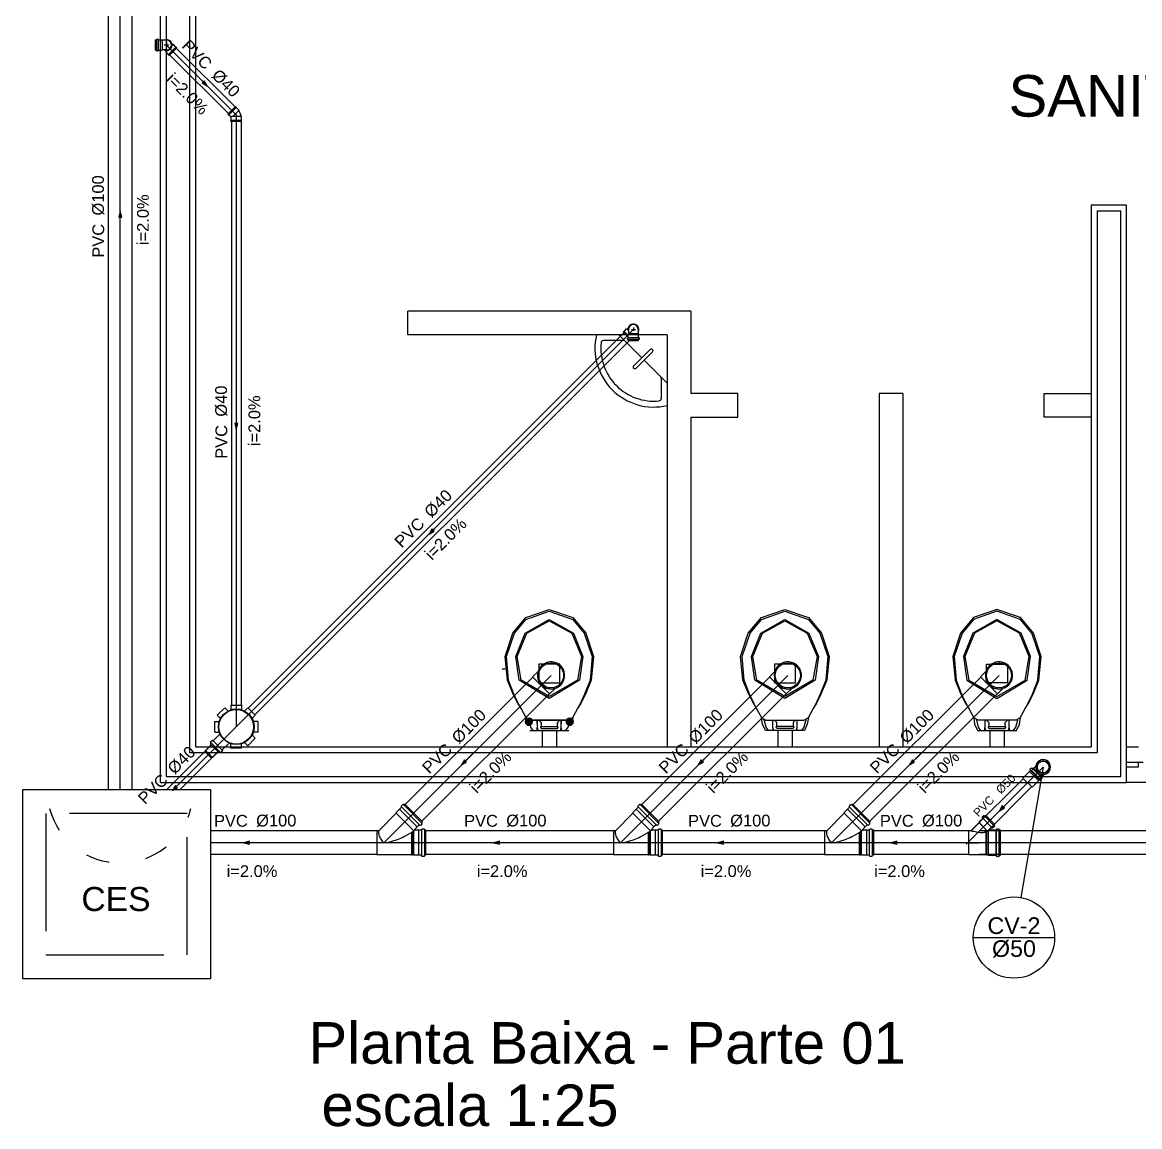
# Model space of a CAD drawing. Header units: inches. Extents: x 18.3 to 46.4, y -9.4 to 7.
# Drawn here: x 18.514 to 23.255, y -7.611 to -2.924 of the extents above; entities that cross this region are included whole.
import ezdxf

# ---------------------------------------------------------------- set-up
doc = ezdxf.new("R2010")
doc.units = ezdxf.units.IN
doc.header["$MEASUREMENT"] = 0
doc.linetypes.add('Dashed', pattern=[0.75, 0.5, -0.25])
doc.linetypes.add('DOT2', pattern=[3.175, 0, -3.175])
for name, color, linetype in [('Arquitetura', 252, 'Continuous'), ('CV-Colunas', 1, 'Continuous'), ('CV-Conexões_detalhe', 9, 'Continuous'), ('CV-Indicação_coluna', 4, 'Continuous'), ('CV-Sentido_tubo', 9, 'Continuous'), ('CV-Textos_coluna', 1, 'Continuous'), ('CV-Textos_tubo', 1, 'Continuous'), ('CV-Tubos_detalhe', 1, 'Continuous'), ('DI-Títulos', 3, 'Continuous'), ('Simbolos', 3, 'Continuous'), ('Simbolos_int', 9, 'Continuous'), ('TQ-Sentido_tubo', 9, 'Continuous'), ('TQ-Seção_tubo', 3, 'Continuous'), ('TQ-Textos_tubo', 1, 'Continuous'), ('TQ-Tubos_detalhe', 9, 'Continuous')]:
    doc.layers.add(name, color=color, linetype=linetype)
doc.styles.add('Arial', font='arial.ttf')

msp = doc.modelspace()

# ---------------------------------------------------------------- hatches: boundary and pattern name
at = {"layer": 'Arquitetura', "linetype": 'Continuous'}
for points in [[(20.679, -5.8925), (20.679, -5.8911), (20.6788, -5.8898), (20.6785, -5.8885), (20.6781, -5.8872), (20.6776, -5.8859), (20.677, -5.8847), (20.6762, -5.8836), (20.6754, -5.8825), (20.6745, -5.8815), (20.6735, -5.8806), (20.6724, -5.8798), (20.6713, -5.879), (20.6701, -5.8784), (20.6688, -5.8779), (20.6675, -5.8775), (20.6662, -5.8772), (20.6649, -5.877), (20.6635, -5.877), (20.6621, -5.877), (20.6608, -5.8772), (20.6595, -5.8775), (20.6582, -5.8779), (20.6569, -5.8784), (20.6557, -5.879), (20.6546, -5.8798), (20.6535, -5.8806), (20.6525, -5.8815), (20.6516, -5.8825), (20.6508, -5.8836), (20.65, -5.8847), (20.6494, -5.8859), (20.6489, -5.8872), (20.6485, -5.8885), (20.6482, -5.8898), (20.648, -5.8911), (20.648, -5.8925), (20.6635, -5.8925)], [(20.852, -5.8925), (20.852, -5.8911), (20.8518, -5.8898), (20.8515, -5.8885), (20.8511, -5.8872), (20.8506, -5.8859), (20.85, -5.8847), (20.8492, -5.8836), (20.8484, -5.8825), (20.8475, -5.8815), (20.8465, -5.8806), (20.8454, -5.8798), (20.8443, -5.879), (20.8431, -5.8784), (20.8418, -5.8779), (20.8405, -5.8775), (20.8392, -5.8772), (20.8379, -5.877), (20.8365, -5.877), (20.8351, -5.877), (20.8338, -5.8772), (20.8325, -5.8775), (20.8312, -5.8779), (20.8299, -5.8784), (20.8287, -5.879), (20.8276, -5.8798), (20.8265, -5.8806), (20.8255, -5.8815), (20.8246, -5.8825), (20.8238, -5.8836), (20.823, -5.8847), (20.8224, -5.8859), (20.8219, -5.8872), (20.8215, -5.8885), (20.8212, -5.8898), (20.821, -5.8911), (20.821, -5.8925), (20.8365, -5.8925)], [(20.648, -5.8925), (20.648, -5.8939), (20.6482, -5.8952), (20.6485, -5.8965), (20.6489, -5.8978), (20.6494, -5.8991), (20.65, -5.9003), (20.6508, -5.9014), (20.6516, -5.9025), (20.6525, -5.9035), (20.6535, -5.9044), (20.6546, -5.9052), (20.6557, -5.906), (20.6569, -5.9066), (20.6582, -5.9071), (20.6595, -5.9075), (20.6608, -5.9078), (20.6621, -5.908), (20.6635, -5.908), (20.6649, -5.908), (20.6662, -5.9078), (20.6675, -5.9075), (20.6688, -5.9071), (20.6701, -5.9066), (20.6713, -5.906), (20.6724, -5.9052), (20.6735, -5.9044), (20.6745, -5.9035), (20.6754, -5.9025), (20.6762, -5.9014), (20.677, -5.9003), (20.6776, -5.8991), (20.6781, -5.8978), (20.6785, -5.8965), (20.6788, -5.8952), (20.679, -5.8939), (20.679, -5.8925), (20.6635, -5.8925)], [(20.821, -5.8925), (20.821, -5.8939), (20.8212, -5.8952), (20.8215, -5.8965), (20.8219, -5.8978), (20.8224, -5.8991), (20.823, -5.9003), (20.8238, -5.9014), (20.8246, -5.9025), (20.8255, -5.9035), (20.8265, -5.9044), (20.8276, -5.9052), (20.8287, -5.906), (20.8299, -5.9066), (20.8312, -5.9071), (20.8325, -5.9075), (20.8338, -5.9078), (20.8351, -5.908), (20.8365, -5.908), (20.8379, -5.908), (20.8392, -5.9078), (20.8405, -5.9075), (20.8418, -5.9071), (20.8431, -5.9066), (20.8443, -5.906), (20.8454, -5.9052), (20.8465, -5.9044), (20.8475, -5.9035), (20.8484, -5.9025), (20.8492, -5.9014), (20.85, -5.9003), (20.8506, -5.8991), (20.8511, -5.8978), (20.8515, -5.8965), (20.8518, -5.8952), (20.852, -5.8939), (20.852, -5.8925), (20.8365, -5.8925)]]:
    msp.add_hatch(color=256, dxfattribs=at).paths.add_polyline_path(points)

# ---------------------------------------------------------------- linework, layer by layer
at = {"layer": 'Arquitetura'}
for p, q in [((19.1, -6.15), (19.1, -2.7)), ((19.125, -6.125), (19.125, -2.7)), ((19.225, -6.025), (19.225, -2.7)), ((19.25, -6), (19.25, -2.7)), ((23.2, -3.7), (23.05, -3.7)), ((23.05, -3.7), (23.05, -6)), ((23.175, -3.725), (23.075, -3.725)), ((23.075, -3.725), (23.075, -6.025)), ((23.175, -6.125), (23.175, -3.725)), ((23.2, -6.15), (23.2, -3.7)), ((20.15, -4.25), (20.15, -4.15)), ((21.35, -4.15), (20.15, -4.15)), ((21.35, -4.15), (21.35, -4.5)), ((21.25, -4.25), (20.15, -4.25)), ((21.1425, -4.3475), (21.045, -4.25)), ((21.25, -4.25), (21.25, -6)), ((21.066, -4.275), (20.9795, -4.275)), ((21.1775, -4.312), (21.108, -4.382)), ((21.188, -4.3225), (21.1185, -4.392)), ((21.25, -4.4555), (21.1525, -4.358)), ((21.225, -4.4345), (21.225, -4.5205)), ((22.25, -4.5), (22.15, -4.5)), ((22.15, -4.5), (22.15, -6)), ((22.25, -4.5), (22.25, -6)), ((21.35, -4.6), (21.35, -6)), ((20.6635, -5.8925), (20.648, -5.8925)), ((20.6635, -5.8925), (20.648, -5.8925)), ((20.6635, -5.8925), (20.679, -5.8925)), ((20.6635, -5.8925), (20.679, -5.8925)), ((20.714, -5.9125), (20.786, -5.9125)), ((20.8365, -5.8925), (20.821, -5.8925)), ((20.8365, -5.8925), (20.821, -5.8925)), ((20.8365, -5.8925), (20.852, -5.8925)), ((20.8365, -5.8925), (20.852, -5.8925)), ((21.786, -5.9125), (21.714, -5.9125)), ((22.614, -5.9125), (22.686, -5.9125)), ((20.6675, -5.93), (20.8325, -5.93)), ((20.72, -5.933), (20.72, -6)), ((20.78, -5.933), (20.78, -6)), ((21.8325, -5.93), (21.6675, -5.93)), ((21.72, -5.93), (21.72, -6)), ((21.78, -5.93), (21.78, -6)), ((22.5675, -5.93), (22.7325, -5.93)), ((22.62, -5.93), (22.62, -6)), ((22.68, -5.93), (22.68, -6)), ((23.05, -6), (19.25, -6)), ((23.25, -6), (23.2, -6)), ((23.075, -6.025), (19.225, -6.025)), ((23.2, -6.0645), (23.27, -6.0645)), ((23.25, -6.0845), (23.25, -6.0645)), ((23.2, -6.0845), (23.25, -6.0845)), ((19.1, -6.15), (23.2, -6.15)), ((19.125, -6.125), (23.175, -6.125)), ((24.2, -6.15), (23.2, -6.15))]:
    msp.add_line(p, q, dxfattribs=at)
at = {"layer": 'Arquitetura', "color": 8}
for p, q in [((20.563, -5.67), (20.55, -5.67)), ((20.65, -5.9), (20.65, -5.8725))]:
    msp.add_line(p, q, dxfattribs=at)
at = {"layer": 'Arquitetura'}
for points in [[(21.35, -4.6), (21.55, -4.6), (21.55, -4.5), (21.35, -4.5)], [(22.85, -4.5), (23.05, -4.5), (23.05, -4.6), (22.85, -4.6), (22.85, -4.5)], [(20.6545, -5.9), (20.6505, -5.874), (20.6505, -5.8735), (20.6505, -5.873), (20.63, -5.836), (20.618, -5.816), (20.597, -5.776), (20.572, -5.716), (20.562, -5.616), (20.5945, -5.516), (20.65, -5.4505), (20.75, -5.416), (20.85, -5.4505), (20.9055, -5.516), (20.938, -5.616), (20.928, -5.716), (20.903, -5.776), (20.882, -5.816), (20.87, -5.836), (20.8495, -5.873), (20.8495, -5.8735), (20.8495, -5.874), (20.8455, -5.9)], [(20.63, -5.836), (20.619, -5.816), (20.6, -5.776), (20.5765, -5.716), (20.5685, -5.616), (20.6025, -5.516), (20.65, -5.459), (20.75, -5.423), (20.85, -5.459), (20.8975, -5.516), (20.9315, -5.616), (20.9235, -5.716), (20.9, -5.776), (20.881, -5.816), (20.87, -5.836)], [(21.6675, -5.93), (21.655, -5.903), (21.6505, -5.874), (21.6505, -5.8735), (21.6505, -5.873), (21.63, -5.836), (21.618, -5.816), (21.597, -5.776), (21.572, -5.716), (21.562, -5.616), (21.5945, -5.516), (21.65, -5.4505), (21.75, -5.416), (21.85, -5.4505), (21.9055, -5.516), (21.938, -5.616), (21.928, -5.716), (21.903, -5.776), (21.882, -5.816), (21.87, -5.836), (21.8495, -5.873), (21.8495, -5.8735), (21.8495, -5.874), (21.845, -5.903), (21.8325, -5.93)], [(21.63, -5.836), (21.619, -5.816), (21.6, -5.776), (21.5765, -5.716), (21.5685, -5.616), (21.6025, -5.516), (21.65, -5.459), (21.75, -5.423), (21.85, -5.459), (21.8975, -5.516), (21.9315, -5.616), (21.9235, -5.716), (21.9, -5.776), (21.881, -5.816), (21.87, -5.836)], [(22.7325, -5.93), (22.745, -5.903), (22.7495, -5.874), (22.7495, -5.8735), (22.7495, -5.873), (22.77, -5.836), (22.782, -5.816), (22.803, -5.776), (22.828, -5.716), (22.838, -5.616), (22.8055, -5.516), (22.75, -5.4505), (22.65, -5.416), (22.55, -5.4505), (22.4945, -5.516), (22.462, -5.616), (22.472, -5.716), (22.497, -5.776), (22.518, -5.816), (22.53, -5.836), (22.5505, -5.873), (22.5505, -5.8735), (22.551, -5.874), (22.555, -5.903), (22.5675, -5.93)], [(22.77, -5.836), (22.781, -5.816), (22.8, -5.776), (22.8235, -5.716), (22.8315, -5.616), (22.7975, -5.516), (22.75, -5.459), (22.65, -5.423), (22.55, -5.459), (22.5025, -5.516), (22.4685, -5.616), (22.4765, -5.716), (22.5, -5.776), (22.519, -5.816), (22.53, -5.836)], [(20.75, -5.459), (20.852, -5.516), (20.8925, -5.616), (20.878, -5.716), (20.75, -5.7945), (20.622, -5.716), (20.6075, -5.616), (20.648, -5.516), (20.75, -5.459)], [(20.631, -5.716), (20.6135, -5.616), (20.655, -5.516), (20.75, -5.464), (20.845, -5.516), (20.8865, -5.616), (20.869, -5.716), (20.75, -5.786), (20.631, -5.716)], [(21.75, -5.459), (21.852, -5.516), (21.8925, -5.616), (21.878, -5.716), (21.75, -5.7945), (21.622, -5.716), (21.6075, -5.616), (21.648, -5.516), (21.75, -5.459)], [(21.631, -5.716), (21.6135, -5.616), (21.655, -5.516), (21.75, -5.464), (21.845, -5.516), (21.8865, -5.616), (21.869, -5.716), (21.75, -5.786), (21.631, -5.716)], [(22.65, -5.459), (22.548, -5.516), (22.5075, -5.616), (22.522, -5.716), (22.65, -5.7945), (22.778, -5.716), (22.7925, -5.616), (22.752, -5.516), (22.65, -5.459)], [(22.769, -5.716), (22.7865, -5.616), (22.745, -5.516), (22.65, -5.464), (22.555, -5.516), (22.5135, -5.616), (22.531, -5.716), (22.65, -5.786), (22.769, -5.716)], [(20.705, -5.648), (20.705, -5.728), (20.795, -5.728), (20.795, -5.648), (20.705, -5.648)], [(21.705, -5.648), (21.705, -5.728), (21.795, -5.728), (21.795, -5.648), (21.705, -5.648)], [(22.695, -5.648), (22.695, -5.728), (22.605, -5.728), (22.605, -5.648), (22.695, -5.648)], [(20.6505, -5.8735), (20.652, -5.876), (20.6695, -5.886), (20.8305, -5.886), (20.848, -5.876), (20.8495, -5.8735)], [(20.8495, -5.8735), (20.848, -5.876), (20.8305, -5.886), (20.6695, -5.886), (20.652, -5.876), (20.6505, -5.8735)], [(21.6505, -5.8735), (21.652, -5.876), (21.6695, -5.886), (21.8305, -5.886), (21.848, -5.876), (21.8495, -5.8735)], [(22.7495, -5.8735), (22.748, -5.876), (22.7305, -5.886), (22.5695, -5.886), (22.552, -5.876), (22.5505, -5.8735)], [(20.6625, -5.885), (20.67, -5.916), (20.68, -5.93)], [(20.699, -5.9), (20.699, -5.886)], [(20.699, -5.886), (20.699, -5.9185), (20.7025, -5.93)], [(20.699, -5.93), (20.699, -5.9185)], [(20.715, -5.9), (20.715, -5.896), (20.705, -5.886)], [(20.705, -5.886), (20.715, -5.896), (20.715, -5.909), (20.7125, -5.9145), (20.715, -5.921), (20.785, -5.921), (20.7875, -5.9145), (20.785, -5.909), (20.785, -5.896), (20.795, -5.886)], [(20.795, -5.886), (20.785, -5.896), (20.785, -5.9)], [(20.7975, -5.93), (20.801, -5.9185), (20.801, -5.886)], [(20.801, -5.886), (20.801, -5.9)], [(20.801, -5.9185), (20.801, -5.93)], [(20.82, -5.93), (20.83, -5.916), (20.838, -5.885)], [(21.68, -5.93), (21.67, -5.916), (21.6625, -5.885)], [(21.7025, -5.93), (21.699, -5.9185), (21.699, -5.886)], [(21.699, -5.9185), (21.699, -5.93)], [(21.795, -5.886), (21.785, -5.896), (21.785, -5.909), (21.7875, -5.9145), (21.785, -5.921), (21.715, -5.921), (21.7125, -5.9145), (21.715, -5.909), (21.715, -5.896), (21.705, -5.886)], [(21.801, -5.886), (21.801, -5.9185), (21.7975, -5.93)], [(21.801, -5.93), (21.801, -5.9185)], [(21.838, -5.885), (21.83, -5.916), (21.82, -5.93)], [(22.5625, -5.885), (22.57, -5.916), (22.58, -5.93)], [(22.599, -5.886), (22.599, -5.9185), (22.6025, -5.93)], [(22.599, -5.93), (22.599, -5.9185)], [(22.605, -5.886), (22.615, -5.896), (22.615, -5.909), (22.6125, -5.9145), (22.615, -5.921), (22.685, -5.921), (22.6875, -5.9145), (22.685, -5.909), (22.685, -5.896), (22.695, -5.886)], [(22.6975, -5.93), (22.701, -5.9185), (22.701, -5.886)], [(22.701, -5.9185), (22.701, -5.93)], [(22.72, -5.93), (22.73, -5.916), (22.738, -5.885)]]:
    msp.add_lwpolyline(points, dxfattribs=at)
for centre, radius, start, end in [((21.1935, -4.307), 0.2498, 166.8838, 283.1161), ((21.1935, -4.307), 0.2248, 174.2047, 275.7953), ((20.9795, -4.285), 0.01, 90, 174.2047), ((21.066, -4.285), 0.01, 45, 90), ((21.0829, -4.269), 0.001, 180, 255), ((21.183, -4.3175), 0.00737, 315, 135), ((21.113, -4.387), 0.00737, 135, 315), ((21.215, -4.4345), 0.01, 0, 45), ((21.215, -4.5205), 0.01, 275.7953, 0), ((20.6635, -5.8925), 0.0155, 0, 180), ((20.8365, -5.8925), 0.0155, 0, 180), ((20.6635, -5.8925), 0.0155, 180, 0), ((20.8365, -5.8925), 0.0155, 180, 0)]:
    msp.add_arc(centre, radius, start, end, dxfattribs=at)
at = {"layer": 'CV-Colunas', "linetype": 'Continuous'}
msp.add_circle((22.8458, -6.0848), 0.025, dxfattribs=at)
at = {"layer": 'CV-Conexões_detalhe', "linetype": 'Continuous'}
for q in [(22.5595, -6.371), (22.4742, -6.4064), (22.5742, -6.4064)]:
    msp.add_line((22.5242, -6.4064), q, dxfattribs=at)
at = {"layer": 'CV-Indicação_coluna'}
for p, q in [((22.8458, -6.0848), (22.751, -6.6386)), ((22.5494, -6.8087), (22.8944, -6.8087))]:
    msp.add_line(p, q, dxfattribs=at)
msp.add_circle((22.7219, -6.8087), 0.1725, dxfattribs=at)
at = {"layer": 'CV-Sentido_tubo'}
msp.add_lwpolyline([(22.7099, -6.2206), (22.66, -6.2705)], dxfattribs=at)
msp.add_lwpolyline([(22.66, -6.2705), (22.6817, -6.258), (22.6725, -6.2489)], close=True, dxfattribs=at)
at = {"layer": 'CV-Tubos_detalhe'}
msp.add_line((22.8458, -6.0848), (22.5242, -6.4064), dxfattribs=at)
at = {"layer": 'Simbolos'}
for p, q in [((19.0787, -3.0425), (19.0787, -2.9985)), ((19.0787, -2.9985), (19.0817, -2.9985)), ((19.0832, -2.9962), (19.0828, -2.9977)), ((19.0843, -2.9955), (19.089, -2.9955)), ((19.09, -2.9965), (19.09, -2.9975)), ((19.091, -2.9985), (19.1053, -2.9985)), ((19.1053, -2.9985), (19.1068, -3)), ((19.116, -3), (19.1068, -3)), ((19.1258, -3), (19.116, -3)), ((19.1695, -3.032), (19.1372, -3.0642)), ((19.1472, -3.013), (19.153, -3.0185)), ((19.1545, -3.0185), (19.153, -3.0185)), ((19.1653, -3.0292), (19.1545, -3.0185)), ((19.1668, -3.0292), (19.1653, -3.0292)), ((19.1695, -3.032), (19.1668, -3.0292)), ((19.0787, -3.0425), (19.0817, -3.0425)), ((19.0832, -3.045), (19.0828, -3.0432)), ((19.0843, -3.0455), (19.089, -3.0455)), ((19.09, -3.0447), (19.09, -3.0435)), ((19.091, -3.0425), (19.1053, -3.0425)), ((19.1053, -3.0425), (19.1068, -3.0412)), ((19.116, -3.0412), (19.1068, -3.0412)), ((19.1258, -3.0412), (19.116, -3.0412)), ((19.118, -3.042), (19.1238, -3.0477)), ((19.1238, -3.0495), (19.1238, -3.0477)), ((19.1345, -3.06), (19.1238, -3.0495)), ((19.1345, -3.0615), (19.1345, -3.06)), ((19.1372, -3.0642), (19.1345, -3.0615)), ((19.3859, -3.3133), (19.4181, -3.2812)), ((19.3859, -3.3133), (19.3888, -3.3162)), ((19.3888, -3.3162), (19.3902, -3.3162)), ((19.3902, -3.3162), (19.3997, -3.3257)), ((19.4181, -3.2812), (19.4209, -3.284)), ((19.4209, -3.284), (19.4209, -3.2854)), ((19.4209, -3.2854), (19.4316, -3.296)), ((19.4316, -3.296), (19.4316, -3.2978)), ((19.3987, -3.3402), (19.3997, -3.3392)), ((19.3987, -3.3441), (19.3987, -3.3402)), ((19.3987, -3.3441), (19.4443, -3.3441)), ((19.3997, -3.3392), (19.3997, -3.3257)), ((19.4432, -3.3243), (19.442, -3.3231)), ((19.4432, -3.3392), (19.4432, -3.3243)), ((19.4443, -3.3402), (19.4432, -3.3392)), ((19.4443, -3.3441), (19.4443, -3.3402)), ((21.0856, -4.2198), (21.0799, -4.2255)), ((21.0634, -4.239), (21.0661, -4.236)), ((21.0634, -4.239), (21.0849, -4.2605)), ((21.0661, -4.236), (21.0676, -4.236)), ((21.0676, -4.236), (21.0781, -4.2255)), ((21.0781, -4.2255), (21.0799, -4.2255)), ((21.0819, -4.269), (21.0819, -4.2643)), ((21.0829, -4.2633), (21.0841, -4.2633)), ((21.0849, -4.248), (21.0864, -4.2465)), ((21.0849, -4.2623), (21.0849, -4.248)), ((21.0864, -4.2275), (21.0864, -4.2373)), ((21.0864, -4.2373), (21.0864, -4.2465)), ((21.1276, -4.2275), (21.1276, -4.2373)), ((21.1276, -4.2373), (21.1276, -4.2465)), ((21.1291, -4.248), (21.1276, -4.2465)), ((21.1291, -4.2623), (21.1291, -4.248)), ((21.1311, -4.2633), (21.1299, -4.2633)), ((21.1321, -4.269), (21.1321, -4.2643)), ((21.0826, -4.27), (21.0841, -4.2705)), ((21.0849, -4.2745), (21.0849, -4.2715)), ((21.0849, -4.2745), (21.1291, -4.2745)), ((21.1291, -4.2745), (21.1291, -4.2715)), ((21.1314, -4.27), (21.1299, -4.2705)), ((20.7025, -5.6795), (20.6793, -5.7026)), ((21.7071, -5.6795), (21.684, -5.7026)), ((22.6033, -5.6795), (22.5802, -5.7026)), ((20.7742, -5.7512), (20.7511, -5.7744)), ((21.7789, -5.7512), (21.7557, -5.7744)), ((22.6751, -5.7512), (22.652, -5.7744)), ((19.399, -5.8225), (19.399, -5.842)), ((19.399, -5.8225), (19.4439, -5.8225)), ((19.4439, -5.8225), (19.4439, -5.842)), ((19.3409, -5.8651), (19.3727, -5.8333)), ((19.3409, -5.8651), (19.3547, -5.8789)), ((19.3727, -5.8333), (19.3865, -5.8471)), ((19.4703, -5.8333), (19.4565, -5.8471)), ((19.4703, -5.8333), (19.5021, -5.8651)), ((19.5021, -5.8651), (19.4883, -5.8789)), ((19.3301, -5.8915), (19.3495, -5.8915)), ((19.3301, -5.9364), (19.3301, -5.8915)), ((19.5129, -5.8915), (19.4934, -5.8915)), ((19.5129, -5.8915), (19.5129, -5.9364)), ((19.3124, -5.9781), (19.3186, -5.9719)), ((19.3198, -5.9717), (19.322, -5.9735)), ((19.3234, -5.9735), (19.3525, -5.9443)), ((19.3301, -5.9364), (19.3495, -5.9364)), ((19.5021, -5.9627), (19.4703, -5.9945)), ((19.5021, -5.9627), (19.4883, -5.9489)), ((19.5129, -5.9364), (19.4934, -5.9364)), ((19.2908, -6.0145), (19.2885, -6.0186)), ((19.3149, -5.9905), (19.2908, -6.0145)), ((19.3106, -5.9862), (19.3136, -5.9832)), ((19.3492, -6.0248), (19.3106, -5.9862)), ((19.3122, -5.9793), (19.3138, -5.982)), ((19.3149, -5.9905), (19.3449, -6.0205)), ((19.3449, -6.0205), (19.3209, -6.0446)), ((19.3492, -6.0248), (19.3522, -6.0217)), ((19.3561, -6.0232), (19.3534, -6.0216)), ((19.3573, -6.023), (19.3635, -6.0168)), ((19.3619, -6.012), (19.3911, -5.9829)), ((19.3637, -6.0156), (19.3619, -6.0134)), ((19.399, -6.0053), (19.399, -5.9859)), ((19.4439, -6.0053), (19.399, -6.0053)), ((19.4439, -6.0053), (19.4439, -5.9859)), ((19.4703, -5.9945), (19.4565, -5.9807)), ((19.3209, -6.0446), (19.3168, -6.0469)), ((22.7878, -6.1042), (22.7602, -6.1318)), ((22.7879, -6.1041), (22.7878, -6.1042)), ((22.7913, -6.1007), (22.7879, -6.1041)), ((22.7895, -6.0972), (22.7913, -6.0993)), ((22.7959, -6.0897), (22.7897, -6.0959)), ((22.7958, -6.0991), (22.8143, -6.0805)), ((22.7971, -6.0896), (22.7998, -6.0912)), ((22.804, -6.088), (22.801, -6.091)), ((22.804, -6.088), (22.8426, -6.1265)), ((22.8315, -6.1348), (22.85, -6.1162)), ((22.8263, -6.1428), (22.7987, -6.1704)), ((22.8265, -6.1426), (22.8263, -6.1428)), ((22.8298, -6.1392), (22.8265, -6.1426)), ((22.8334, -6.141), (22.8313, -6.1392)), ((22.8408, -6.1346), (22.8346, -6.1408)), ((22.841, -6.1334), (22.8394, -6.1308)), ((22.8426, -6.1265), (22.8396, -6.1295)), ((20.1228, -6.2554), (20.1143, -6.2641)), ((20.1281, -6.2441), (20.1213, -6.2509)), ((20.1213, -6.2521), (20.1231, -6.2541)), ((20.1293, -6.2439), (20.1318, -6.2454)), ((20.1363, -6.2421), (20.1331, -6.2454)), ((20.2116, -6.3174), (20.1363, -6.2421)), ((21.1275, -6.2554), (21.119, -6.2641)), ((21.1327, -6.2441), (21.126, -6.2509)), ((21.126, -6.2521), (21.1277, -6.2541)), ((21.134, -6.2439), (21.1365, -6.2454)), ((21.141, -6.2421), (21.1377, -6.2454)), ((21.2162, -6.3174), (21.141, -6.2421)), ((22.0237, -6.2554), (22.0152, -6.2641)), ((22.0289, -6.2441), (22.0222, -6.2509)), ((22.0222, -6.2521), (22.0239, -6.2541)), ((22.0302, -6.2439), (22.0327, -6.2454)), ((22.0372, -6.2421), (22.0339, -6.2454)), ((22.1124, -6.3174), (22.0372, -6.2421)), ((20.1003, -6.2814), (20.0268, -6.3551)), ((20.1143, -6.2644), (20.1003, -6.2784)), ((20.1003, -6.2784), (20.1003, -6.2814)), ((20.1143, -6.2641), (20.1143, -6.2644)), ((21.105, -6.2814), (21.0315, -6.3551)), ((21.119, -6.2644), (21.105, -6.2784)), ((21.105, -6.2784), (21.105, -6.2814)), ((21.119, -6.2641), (21.119, -6.2644)), ((22.0012, -6.2814), (21.9277, -6.3551)), ((22.0152, -6.2644), (22.0012, -6.2784)), ((22.0012, -6.2784), (22.0012, -6.2814)), ((22.0152, -6.2641), (22.0152, -6.2644)), ((22.5892, -6.3029), (22.5739, -6.3181)), ((22.5894, -6.3031), (22.5742, -6.3184)), ((22.5874, -6.2996), (22.5892, -6.3016)), ((22.5939, -6.2921), (22.5877, -6.2981)), ((22.5877, -6.2999), (22.5894, -6.3019)), ((22.5942, -6.2924), (22.5879, -6.2984)), ((22.5949, -6.2919), (22.5977, -6.2934)), ((22.5952, -6.2921), (22.5979, -6.2936)), ((22.6019, -6.2901), (22.5989, -6.2931)), ((22.6022, -6.2904), (22.5992, -6.2934)), ((22.6407, -6.3289), (22.6019, -6.2901)), ((22.6409, -6.3291), (22.6022, -6.2904)), ((20.1893, -6.3394), (20.1778, -6.3509)), ((20.1951, -6.3534), (20.1788, -6.3534)), ((20.1896, -6.3394), (20.1893, -6.3394)), ((20.1983, -6.3309), (20.1896, -6.3394)), ((20.1953, -6.3531), (20.1951, -6.3534)), ((20.2076, -6.3531), (20.1953, -6.3531)), ((20.2016, -6.3324), (20.1996, -6.3306)), ((20.2096, -6.3256), (20.2028, -6.3324)), ((20.2116, -6.3174), (20.2083, -6.3206)), ((20.2098, -6.3244), (20.2083, -6.3219)), ((20.2088, -6.3496), (20.2086, -6.3521)), ((20.2191, -6.3486), (20.2098, -6.3486)), ((20.2201, -6.3494), (20.2208, -6.3524)), ((20.2263, -6.3531), (20.2218, -6.3531)), ((20.2263, -6.4596), (20.2263, -6.3531)), ((21.194, -6.3394), (21.1825, -6.3509)), ((21.1997, -6.3534), (21.1835, -6.3534)), ((21.1942, -6.3394), (21.194, -6.3394)), ((21.203, -6.3309), (21.1942, -6.3394)), ((21.2, -6.3531), (21.1997, -6.3534)), ((21.2122, -6.3531), (21.2, -6.3531)), ((21.2062, -6.3324), (21.2042, -6.3306)), ((21.2142, -6.3256), (21.2075, -6.3324)), ((21.2162, -6.3174), (21.213, -6.3206)), ((21.2145, -6.3244), (21.213, -6.3219)), ((21.2135, -6.3496), (21.2132, -6.3521)), ((21.2237, -6.3486), (21.2145, -6.3486)), ((21.2247, -6.3494), (21.2255, -6.3524)), ((21.231, -6.3531), (21.2265, -6.3531)), ((21.231, -6.4596), (21.231, -6.3531)), ((22.0902, -6.3394), (22.0787, -6.3509)), ((22.0959, -6.3534), (22.0797, -6.3534)), ((22.0904, -6.3394), (22.0902, -6.3394)), ((22.0992, -6.3309), (22.0904, -6.3394)), ((22.0962, -6.3531), (22.0959, -6.3534)), ((22.1084, -6.3531), (22.0962, -6.3531)), ((22.1024, -6.3324), (22.1004, -6.3306)), ((22.1104, -6.3256), (22.1037, -6.3324)), ((22.1124, -6.3174), (22.1092, -6.3206)), ((22.1107, -6.3244), (22.1092, -6.3219)), ((22.1097, -6.3496), (22.1094, -6.3521)), ((22.1199, -6.3486), (22.1107, -6.3486)), ((22.1209, -6.3494), (22.1217, -6.3524)), ((22.1272, -6.3531), (22.1227, -6.3531)), ((22.1272, -6.4596), (22.1272, -6.3531)), ((22.5739, -6.3209), (22.5394, -6.3556)), ((22.5742, -6.3211), (22.5397, -6.3559)), ((22.5739, -6.3181), (22.5739, -6.3209)), ((22.5742, -6.3184), (22.5742, -6.3211)), ((22.6279, -6.3416), (22.6182, -6.3514)), ((22.6282, -6.3419), (22.6184, -6.3516)), ((22.6462, -6.3531), (22.6187, -6.3531)), ((22.6464, -6.3534), (22.6189, -6.3534)), ((22.6312, -6.3431), (22.6292, -6.3416)), ((22.6314, -6.3434), (22.6294, -6.3419)), ((22.6387, -6.3369), (22.6327, -6.3431)), ((22.6389, -6.3371), (22.6329, -6.3434)), ((22.6389, -6.3359), (22.6374, -6.3331)), ((22.6407, -6.3289), (22.6377, -6.3319)), ((22.6392, -6.3361), (22.6377, -6.3334)), ((22.6409, -6.3291), (22.6379, -6.3321)), ((22.6474, -6.3496), (22.6472, -6.3521)), ((22.6477, -6.3499), (22.6474, -6.3524)), ((22.6577, -6.3486), (22.6484, -6.3486)), ((22.6579, -6.3489), (22.6487, -6.3489)), ((22.6587, -6.3494), (22.6594, -6.3524)), ((22.6589, -6.3496), (22.6597, -6.3526)), ((22.6649, -6.3531), (22.6604, -6.3531)), ((22.6652, -6.3534), (22.6607, -6.3534)), ((22.6649, -6.4596), (22.6649, -6.3531)), ((22.6652, -6.4599), (22.6652, -6.3534)), ((20.0256, -6.3556), (20.0173, -6.3556)), ((21.0302, -6.3556), (21.022, -6.3556)), ((21.9264, -6.3556), (21.9182, -6.3556)), ((22.5394, -6.3556), (22.5304, -6.3556)), ((22.5397, -6.3559), (22.5307, -6.3559)), ((20.1648, -6.4571), (20.0173, -6.4571)), ((20.1648, -6.4571), (20.1648, -6.4586)), ((20.1678, -6.4586), (20.1648, -6.4586)), ((20.1733, -6.4571), (20.1678, -6.4571)), ((20.1678, -6.4571), (20.1678, -6.4586)), ((20.1753, -6.4594), (20.1733, -6.4571)), ((20.1951, -6.4594), (20.1753, -6.4594)), ((20.1953, -6.4596), (20.1951, -6.4594)), ((20.2076, -6.4596), (20.1953, -6.4596)), ((20.2088, -6.4631), (20.2086, -6.4606)), ((20.2191, -6.4641), (20.2098, -6.4641)), ((20.2201, -6.4634), (20.2208, -6.4604)), ((20.2263, -6.4596), (20.2218, -6.4596)), ((21.1695, -6.4571), (21.022, -6.4571)), ((21.1695, -6.4571), (21.1695, -6.4586)), ((21.1725, -6.4586), (21.1695, -6.4586)), ((21.178, -6.4571), (21.1725, -6.4571)), ((21.1725, -6.4571), (21.1725, -6.4586)), ((21.18, -6.4594), (21.178, -6.4571)), ((21.1997, -6.4594), (21.18, -6.4594)), ((21.2, -6.4596), (21.1997, -6.4594)), ((21.2122, -6.4596), (21.2, -6.4596)), ((21.2135, -6.4631), (21.2132, -6.4606)), ((21.2237, -6.4641), (21.2145, -6.4641)), ((21.2247, -6.4634), (21.2255, -6.4604)), ((21.231, -6.4596), (21.2265, -6.4596)), ((22.0657, -6.4571), (21.9182, -6.4571)), ((22.0657, -6.4571), (22.0657, -6.4586)), ((22.0687, -6.4586), (22.0657, -6.4586)), ((22.0742, -6.4571), (22.0687, -6.4571)), ((22.0687, -6.4571), (22.0687, -6.4586)), ((22.0762, -6.4594), (22.0742, -6.4571)), ((22.0959, -6.4594), (22.0762, -6.4594)), ((22.0962, -6.4596), (22.0959, -6.4594)), ((22.1084, -6.4596), (22.0962, -6.4596)), ((22.1097, -6.4631), (22.1094, -6.4606)), ((22.1199, -6.4641), (22.1107, -6.4641)), ((22.1209, -6.4634), (22.1217, -6.4604)), ((22.1272, -6.4596), (22.1227, -6.4596)), ((22.6024, -6.4571), (22.5304, -6.4571)), ((22.6027, -6.4574), (22.5307, -6.4574)), ((22.6024, -6.4571), (22.6024, -6.4586)), ((22.6054, -6.4586), (22.6024, -6.4586)), ((22.6027, -6.4574), (22.6027, -6.4589)), ((22.6057, -6.4589), (22.6027, -6.4589)), ((22.6057, -6.4571), (22.6054, -6.4586)), ((22.6119, -6.4571), (22.6057, -6.4571)), ((22.6059, -6.4574), (22.6057, -6.4589)), ((22.6122, -6.4574), (22.6059, -6.4574)), ((22.6142, -6.4596), (22.6119, -6.4571)), ((22.6144, -6.4599), (22.6122, -6.4574)), ((22.6462, -6.4596), (22.6142, -6.4596)), ((22.6464, -6.4599), (22.6144, -6.4599)), ((22.6474, -6.4631), (22.6472, -6.4606)), ((22.6477, -6.4634), (22.6474, -6.4609)), ((22.6577, -6.4641), (22.6484, -6.4641)), ((22.6579, -6.4644), (22.6487, -6.4644)), ((22.6587, -6.4634), (22.6594, -6.4604)), ((22.6589, -6.4636), (22.6597, -6.4606)), ((22.6649, -6.4596), (22.6604, -6.4596)), ((22.6652, -6.4599), (22.6607, -6.4599))]:
    msp.add_line(p, q, dxfattribs=at)
at = {"layer": 'Simbolos', "linetype": 'Continuous'}
msp.add_lwpolyline([(18.5135, -6.982), (19.3135, -6.982), (19.3135, -6.182), (18.5135, -6.182), (18.5135, -6.982)], dxfattribs=at)
at = {"layer": 'Simbolos'}
msp.add_circle((19.4215, -5.9139), 0.0755, dxfattribs=at)
for centre, radius, start, end in [((19.0817, -2.9975), 0.001, 269.9998, 344.9998), ((19.0843, -2.9965), 0.001, 89.9998, 164.9998), ((19.089, -2.9965), 0.001, 4.9998, 89.9998), ((19.091, -2.9975), 0.001, 184.9998, 269.9998), ((19.1258, -3.0205), 0.0228, 64.623, 115.3766), ((19.1258, -3.0205), 0.0206, 269.9998, 89.9998), ((19.0817, -3.0435), 0.001, 14.9998, 89.9998), ((19.0843, -3.0445), 0.001, 194.9998, 269.9998), ((19.089, -3.0445), 0.001, 269.9998, 354.9998), ((19.091, -3.0435), 0.001, 89.9998, 174.9998), ((19.3845, -3.3321), 0.0584, 8.9327, 36.0673), ((21.1069, -4.2275), 0.0206, 0, 180), ((21.0829, -4.2643), 0.001, 95, 180), ((21.0839, -4.2623), 0.001, 275, 0), ((21.1301, -4.2623), 0.001, 180, 265), ((21.1311, -4.2643), 0.001, 0, 85), ((21.0839, -4.2715), 0.001, 0, 75), ((21.1301, -4.2715), 0.001, 105, 180), ((21.1311, -4.269), 0.001, 285, 0), ((20.7576, -5.6961), 0.0576, 286.785, 163.2151), ((21.7623, -5.6961), 0.0576, 286.785, 163.2151), ((22.6585, -5.6961), 0.0576, 286.785, 163.2151), ((20.7576, -5.6961), 0.0576, 163.2151, 286.785), ((21.7623, -5.6961), 0.0576, 163.2151, 286.785), ((22.6585, -5.6961), 0.0576, 163.2151, 286.785), ((19.3193, -5.9726), 0.001, 50, 135), ((19.3227, -5.9728), 0.001, 230, 315), ((19.3131, -5.9788), 0.001, 135, 210), ((19.3129, -5.9825), 0.001, 315, 30), ((19.3529, -6.0225), 0.001, 60, 135), ((19.3626, -6.0127), 0.001, 135, 220), ((19.3628, -6.0161), 0.001, 315, 40), ((19.3566, -6.0223), 0.001, 240, 315), ((22.8458, -6.0848), 0.0318, 277.8607, 172.1393), ((22.7904, -6.0966), 0.001, 135.0004, 220.0004), ((22.7906, -6.1), 0.001, 315.0004, 40.0004), ((22.7966, -6.0905), 0.001, 60.0004, 135.0004), ((22.8003, -6.0903), 0.001, 240.0004, 315.0004), ((22.8458, -6.0848), 0.0318, 172.1393, 277.8607), ((22.8306, -6.1399), 0.001, 50.0004, 135.0004), ((22.8339, -6.1401), 0.001, 230.0004, 315.0004), ((22.8403, -6.1302), 0.001, 135.0004, 210.0004), ((22.8401, -6.1339), 0.001, 315.0004, 30.0004), ((20.1221, -6.2514), 0.001, 135.0002, 220.0003), ((20.1223, -6.2549), 0.001, 315.0002, 40.0003), ((20.1288, -6.2449), 0.001, 60, 135.0002), ((20.1323, -6.2446), 0.001, 240, 315.0002), ((21.1267, -6.2514), 0.001, 135.0002, 220.0003), ((21.127, -6.2549), 0.001, 315.0002, 40.0003), ((21.1335, -6.2449), 0.001, 60, 135.0002), ((21.137, -6.2446), 0.001, 240, 315.0002), ((22.0229, -6.2514), 0.001, 135.0002, 220.0003), ((22.0232, -6.2549), 0.001, 315.0002, 40.0003), ((22.0297, -6.2449), 0.001, 60, 135.0002), ((22.0332, -6.2446), 0.001, 240, 315.0002), ((22.5884, -6.2989), 0.001, 135.0002, 220.0003), ((22.5887, -6.2991), 0.001, 134.9996, 219.9997), ((22.5884, -6.3021), 0.001, 315.0002, 40.0003), ((22.5887, -6.3024), 0.001, 314.9996, 39.9997), ((22.5944, -6.2926), 0.001, 60, 135.0002), ((22.5947, -6.2929), 0.001, 60, 135.0002), ((22.5982, -6.2926), 0.001, 240, 314.9996), ((22.5984, -6.2929), 0.001, 240, 315.0002), ((19.9958, -6.1029), 0.3093, 297.74, 306.056), ((20.1788, -6.3519), 0.0015, 135, 270), ((20.1988, -6.3314), 0.001, 49.9996, 135.0002), ((20.2023, -6.3316), 0.001, 230.0002, 315.0002), ((20.2076, -6.3521), 0.001, 270, 355.0003), ((20.2091, -6.3214), 0.001, 135.0002, 210.0001), ((20.2098, -6.3496), 0.001, 90, 174.9999), ((20.2088, -6.3249), 0.001, 315.0002, 30.0001), ((20.2191, -6.3496), 0.001, 14.9999, 90), ((20.2218, -6.3521), 0.001, 194.9999, 270), ((21.0005, -6.1029), 0.3093, 297.74, 306.0559), ((21.1835, -6.3519), 0.0015, 135, 270), ((21.2035, -6.3314), 0.001, 49.9996, 135.0002), ((21.207, -6.3316), 0.001, 230.0001, 315.0002), ((21.2122, -6.3521), 0.001, 270, 355.0003), ((21.2137, -6.3214), 0.001, 135.0002, 210.0001), ((21.2145, -6.3496), 0.001, 90, 174.9999), ((21.2135, -6.3249), 0.001, 315.0002, 30.0001), ((21.2237, -6.3496), 0.001, 14.9999, 90), ((21.2265, -6.3521), 0.001, 194.9999, 270), ((21.8967, -6.1029), 0.3093, 297.74, 306.056), ((22.0797, -6.3519), 0.0015, 135, 270), ((22.0997, -6.3314), 0.001, 49.9996, 135.0002), ((22.1032, -6.3316), 0.001, 230.0002, 315.0002), ((22.1084, -6.3521), 0.001, 270, 355.0003), ((22.1099, -6.3214), 0.001, 135.0002, 210.0001), ((22.1107, -6.3496), 0.001, 90, 174.9999), ((22.1097, -6.3249), 0.001, 315.0002, 30.0001), ((22.1199, -6.3496), 0.001, 14.9999, 90), ((22.1227, -6.3521), 0.001, 194.9999, 270), ((22.5789, -6.2866), 0.0765, 279.4509, 300.4924), ((22.5792, -6.2869), 0.0765, 279.4509, 300.4924), ((22.6187, -6.3521), 0.001, 134.9999, 270), ((22.6189, -6.3524), 0.001, 135.0002, 270), ((22.6287, -6.3424), 0.001, 49.9996, 135.0002), ((22.6289, -6.3426), 0.001, 50.0001, 135.0002), ((22.6319, -6.3424), 0.001, 230.0001, 314.9996), ((22.6322, -6.3426), 0.001, 230.0001, 315.0002), ((22.6382, -6.3326), 0.001, 134.9996, 209.9994), ((22.6384, -6.3329), 0.001, 135.0002, 210.0001), ((22.6382, -6.3364), 0.001, 315.0002, 30.0001), ((22.6384, -6.3366), 0.001, 314.9996, 29.9994), ((22.6462, -6.3521), 0.001, 270, 355.0003), ((22.6464, -6.3524), 0.001, 270, 354.9999), ((22.6484, -6.3496), 0.001, 90, 174.9999), ((22.6487, -6.3499), 0.001, 90, 174.9999), ((22.6577, -6.3496), 0.001, 14.9999, 90), ((22.6579, -6.3499), 0.001, 14.9999, 90), ((22.6604, -6.3521), 0.001, 194.9999, 270), ((22.6607, -6.3524), 0.001, 195.0003, 270), ((20.0763, -6.3609), 0.0511, 174.9381, 194.1029), ((20.0256, -6.3541), 0.0015, 270, 315), ((20.0953, -6.3694), 0.0709, 168.7216, 169.4293), ((20.0926, -6.3569), 0.0677, 194.1029, 210.733), ((20.0948, -6.3516), 0.0724, 213.304, 229.0225), ((20.0293, -6.2174), 0.1898, 275.4137, 286.462), ((19.9958, -6.1029), 0.3093, 286.4332, 297.74), ((21.081, -6.3609), 0.0511, 174.9381, 194.1029), ((21.0302, -6.3541), 0.0015, 270, 315), ((21.1, -6.3694), 0.0709, 168.7216, 169.4293), ((21.0972, -6.3569), 0.0677, 194.1029, 210.733), ((21.0995, -6.3516), 0.0724, 213.304, 229.0225), ((21.034, -6.2174), 0.1898, 275.4137, 286.462), ((21.0005, -6.1029), 0.3093, 286.4332, 297.74), ((21.9772, -6.3609), 0.0511, 174.9381, 194.1029), ((21.9264, -6.3541), 0.0015, 270, 315), ((21.9962, -6.3694), 0.0709, 168.7216, 169.4293), ((21.9934, -6.3569), 0.0677, 194.1029, 210.733), ((21.9957, -6.3516), 0.0724, 213.304, 229.0225), ((21.9302, -6.2174), 0.1898, 275.4137, 286.462), ((21.8967, -6.1029), 0.3093, 286.4332, 297.74), ((22.5394, -6.3546), 0.001, 270, 325.7319), ((22.5397, -6.3549), 0.001, 270, 325.7319), ((22.6289, -5.9276), 0.4367, 258.2685, 261.3568), ((22.6292, -5.9279), 0.4367, 258.2685, 261.3568), ((22.5839, -6.2951), 0.0674, 252.1326, 276.4454), ((22.5842, -6.2954), 0.0674, 252.1326, 276.4454), ((20.2076, -6.4606), 0.001, 4.9997, 90), ((20.2098, -6.4631), 0.001, 185.0002, 270), ((20.2191, -6.4631), 0.001, 270, 345.0001), ((20.2218, -6.4606), 0.001, 90, 165.0001), ((21.2122, -6.4606), 0.001, 4.9997, 90), ((21.2145, -6.4631), 0.001, 185.0001, 270), ((21.2237, -6.4631), 0.001, 270, 345.0001), ((21.2265, -6.4606), 0.001, 90, 165.0001), ((22.1084, -6.4606), 0.001, 4.9997, 90), ((22.1107, -6.4631), 0.001, 185.0002, 270), ((22.1199, -6.4631), 0.001, 270, 345.0001), ((22.1227, -6.4606), 0.001, 90, 165.0001), ((22.6462, -6.4606), 0.001, 4.9997, 90), ((22.6464, -6.4609), 0.001, 4.9997, 90), ((22.6484, -6.4631), 0.001, 185.0001, 270), ((22.6487, -6.4634), 0.001, 185.0001, 270), ((22.6577, -6.4631), 0.001, 270, 345.0001), ((22.6579, -6.4634), 0.001, 270, 345.0001), ((22.6604, -6.4606), 0.001, 90, 165.0001), ((22.6607, -6.4609), 0.001, 90, 165.0001)]:
    msp.add_arc(centre, radius, start, end, dxfattribs=at)
at = {"layer": 'Simbolos_int'}
for p, q in [((19.0828, -2.9985), (19.0828, -3.0425)), ((19.0903, -2.9985), (19.0903, -3.0425)), ((19.1068, -3), (19.1068, -3.0412)), ((19.135, -3.0205), (19.115, -3.0205)), ((19.1258, -3.0067), (19.1258, -3.029)), ((19.1653, -3.0292), (19.1345, -3.06)), ((19.153, -3.0185), (19.1485, -3.023)), ((19.1283, -3.0432), (19.1238, -3.0477)), ((19.4209, -3.2854), (19.3902, -3.3162)), ((19.4063, -3.3231), (19.4316, -3.2978)), ((19.4034, -3.3241), (19.3997, -3.3257)), ((19.3997, -3.3392), (19.4432, -3.3392)), ((19.4063, -3.3231), (19.4034, -3.3241)), ((19.442, -3.3231), (19.4063, -3.3231)), ((21.1069, -4.2195), (21.1069, -4.234)), ((21.0676, -4.236), (21.0849, -4.2535)), ((21.0799, -4.2255), (21.0844, -4.23)), ((21.1291, -4.263), (21.0849, -4.263)), ((21.1276, -4.2465), (21.0864, -4.2465)), ((21.0986, -4.2275), (21.1159, -4.2275)), ((21.1291, -4.2705), (21.0849, -4.2705)), ((20.6793, -5.7026), (20.7511, -5.7744)), ((21.684, -5.7026), (21.7557, -5.7744)), ((22.5802, -5.7026), (22.652, -5.7744)), ((19.3614, -6.0126), (19.3228, -5.974)), ((19.2885, -6.0186), (19.3168, -6.0469)), ((19.2908, -6.0145), (19.3209, -6.0446)), ((19.3527, -6.0212), (19.3142, -5.9827)), ((22.7879, -6.1041), (22.8265, -6.1426)), ((22.7918, -6.1002), (22.8304, -6.1387)), ((22.7958, -6.0991), (22.8315, -6.1348)), ((22.8005, -6.0915), (22.839, -6.13)), ((22.7602, -6.1318), (22.7987, -6.1704)), ((20.1988, -6.3301), (20.1236, -6.2549)), ((20.2078, -6.3211), (20.1326, -6.2459)), ((21.2035, -6.3301), (21.1282, -6.2549)), ((21.2125, -6.3211), (21.1372, -6.2459)), ((22.0997, -6.3301), (22.0244, -6.2549)), ((22.1087, -6.3211), (22.0334, -6.2459)), ((20.1003, -6.2814), (20.1743, -6.3554)), ((20.1143, -6.2641), (20.1896, -6.3394)), ((20.1143, -6.2644), (20.1893, -6.3394)), ((21.105, -6.2814), (21.179, -6.3554)), ((21.119, -6.2641), (21.1942, -6.3394)), ((21.119, -6.2644), (21.194, -6.3394)), ((22.0012, -6.2814), (22.0752, -6.3554)), ((22.0152, -6.2641), (22.0904, -6.3394)), ((22.0152, -6.2644), (22.0902, -6.3394)), ((22.6284, -6.3409), (22.5899, -6.3024)), ((22.6287, -6.3411), (22.5902, -6.3026)), ((22.6369, -6.3324), (22.5984, -6.2939)), ((22.6372, -6.3326), (22.5987, -6.2941)), ((20.1951, -6.3534), (20.1951, -6.4594)), ((20.2083, -6.4596), (20.2083, -6.3531)), ((20.2211, -6.4596), (20.2211, -6.3531)), ((21.1997, -6.3534), (21.1997, -6.4594)), ((21.213, -6.4596), (21.213, -6.3531)), ((21.2257, -6.4596), (21.2257, -6.3531)), ((22.0959, -6.3534), (22.0959, -6.4594)), ((22.1092, -6.4596), (22.1092, -6.3531)), ((22.1219, -6.4596), (22.1219, -6.3531)), ((22.6097, -6.3566), (22.5739, -6.3209)), ((22.6099, -6.3569), (22.5742, -6.3211)), ((22.6469, -6.4596), (22.6469, -6.3531)), ((22.6472, -6.4599), (22.6472, -6.3534)), ((22.6597, -6.4596), (22.6597, -6.3531)), ((22.6599, -6.4599), (22.6599, -6.3534)), ((20.0173, -6.3556), (20.0173, -6.4571)), ((20.1648, -6.3619), (20.1648, -6.4571)), ((20.1678, -6.3596), (20.1678, -6.4571)), ((20.1733, -6.3561), (20.1733, -6.4571)), ((21.022, -6.3556), (21.022, -6.4571)), ((21.1695, -6.3619), (21.1695, -6.4571)), ((21.1725, -6.3596), (21.1725, -6.4571)), ((21.178, -6.3561), (21.178, -6.4571)), ((21.9182, -6.3556), (21.9182, -6.4571)), ((22.0657, -6.3619), (22.0657, -6.4571)), ((22.0687, -6.3596), (22.0687, -6.4571)), ((22.0742, -6.3561), (22.0742, -6.4571)), ((22.5342, -6.3966), (22.5189, -6.4119)), ((22.5304, -6.4571), (22.5304, -6.3556)), ((22.5307, -6.4574), (22.5307, -6.3559)), ((22.6024, -6.3596), (22.6024, -6.4571)), ((22.6027, -6.3599), (22.6027, -6.4574)), ((22.6057, -6.3584), (22.6057, -6.4571)), ((22.6059, -6.3586), (22.6059, -6.4574)), ((22.6119, -6.3559), (22.6119, -6.4571)), ((22.6122, -6.3561), (22.6122, -6.4574)), ((22.5332, -6.4064), (22.5152, -6.4064))]:
    msp.add_line(p, q, dxfattribs=at)
at = {"layer": 'Simbolos_int', "linetype": 'Dashed'}
msp.add_lwpolyline([(18.6135, -6.882), (19.2135, -6.882), (19.2135, -6.282), (18.6135, -6.282), (18.6135, -6.882)], dxfattribs=at)
at = {"layer": 'Simbolos_int'}
for centre, radius in [((20.7576, -5.6961), 0.0532), ((21.7623, -5.6961), 0.0532), ((22.6585, -5.6961), 0.0532), ((19.4215, -5.9139), 0.0735), ((22.8458, -6.0848), 0.0273)]:
    msp.add_circle(centre, radius, dxfattribs=at)
for centre, start, end in [((19.1258, -3.0205), 295.3766, 115.3766), ((19.1258, -3.0205), 244.623, 295.3766), ((21.1069, -4.2275), 334.6232, 205.3768), ((21.1069, -4.2275), 334.6232, 160.3768)]:
    msp.add_arc(centre, 0.0228, start, end, dxfattribs=at)
at = {"layer": 'Simbolos_int', "linetype": 'DOT2', "ltscale": 0.05}
msp.add_arc((18.929, -6.182), 0.3103, 194.816, 345.184, dxfattribs=at)
at = {"layer": 'TQ-Sentido_tubo'}
for points in [[(19.2483, -3.1435), (19.2982, -3.1934)], [(18.929, -3.7969), (18.929, -3.7263)], [(19.4215, -4.58), (19.4215, -4.6506)], [(20.2894, -5.046), (20.2395, -5.0959)], [(20.4274, -6.0263), (20.3775, -6.0762)], [(21.4321, -6.0263), (21.3822, -6.0762)], [(22.3283, -6.0263), (22.2784, -6.0762)], [(19.2002, -6.1352), (19.1503, -6.1851)], [(19.5235, -6.4064), (19.4529, -6.4064)], [(20.5849, -6.4064), (20.5143, -6.4064)], [(21.5354, -6.4064), (21.4648, -6.4064)], [(22.2715, -6.4064), (22.2009, -6.4064)]]:
    msp.add_lwpolyline(points, dxfattribs=at)
for points in [[(19.2982, -3.1934), (19.2857, -3.1718), (19.2766, -3.1809)], [(18.929, -3.7263), (18.9225, -3.7505), (18.9355, -3.7505)], [(19.4215, -4.6506), (19.428, -4.6265), (19.415, -4.6265)], [(20.2395, -5.0959), (20.2611, -5.0834), (20.252, -5.0743)], [(20.3775, -6.0762), (20.3992, -6.0637), (20.39, -6.0545)], [(21.3822, -6.0762), (21.4038, -6.0637), (21.3947, -6.0545)], [(22.2784, -6.0762), (22.3, -6.0637), (22.2909, -6.0545)], [(19.1503, -6.1851), (19.1719, -6.1726), (19.1628, -6.1635)], [(19.4529, -6.4064), (19.477, -6.4129), (19.477, -6.3999)], [(20.5143, -6.4064), (20.5385, -6.4129), (20.5385, -6.3999)], [(21.4648, -6.4064), (21.4889, -6.4129), (21.4889, -6.3999)], [(22.2009, -6.4064), (22.225, -6.4129), (22.225, -6.3999)]]:
    msp.add_lwpolyline(points, close=True, dxfattribs=at)
at = {"layer": 'TQ-Seção_tubo'}
for p, q in [((18.879, -6.182), (18.879, -1.7781)), ((18.979, -6.182), (18.979, -1.7781)), ((19.1676, -3.0346), (19.4162, -3.2831)), ((19.1394, -3.0629), (19.3879, -3.3114)), ((19.4015, -3.3441), (19.4015, -5.8225)), ((19.4415, -3.3441), (19.4415, -5.8225)), ((21.0657, -4.2414), (19.472, -5.8351)), ((21.094, -4.2697), (19.5003, -5.8634)), ((20.6798, -5.7031), (20.1386, -6.2444)), ((21.6845, -5.7031), (21.1432, -6.2444)), ((22.5807, -5.7032), (22.0395, -6.2444)), ((20.7506, -5.7739), (20.2093, -6.3151)), ((21.7552, -5.7739), (21.2139, -6.3151)), ((22.6514, -5.7739), (22.1102, -6.3151)), ((19.1251, -6.182), (19.3149, -5.9922)), ((19.1816, -6.182), (19.3432, -6.0205)), ((22.7618, -6.1334), (22.5418, -6.3534)), ((22.7971, -6.1688), (22.6024, -6.3635)), ((20.0173, -6.3564), (19.3135, -6.3564)), ((21.022, -6.3564), (20.2263, -6.3564)), ((21.9182, -6.3564), (21.231, -6.3564)), ((22.5304, -6.3564), (22.1272, -6.3564)), ((24.3146, -6.3564), (22.5742, -6.3564)), ((20.0173, -6.4564), (19.3135, -6.4564)), ((21.022, -6.4564), (20.2263, -6.4564)), ((21.9182, -6.4564), (21.231, -6.4564)), ((22.5304, -6.4564), (22.1272, -6.4564)), ((24.3146, -6.4571), (22.5742, -6.4564))]:
    msp.add_line(p, q, dxfattribs=at)
at = {"layer": 'TQ-Tubos_detalhe'}
for p, q in [((18.929, -6.182), (18.929, -1.7781)), ((19.125, -3.0202), (19.4215, -3.3167)), ((19.4215, -3.3167), (19.4215, -5.9139)), ((21.1074, -4.228), (19.4215, -5.9139)), ((20.7576, -5.6961), (20.0473, -6.4064)), ((21.7623, -5.6961), (21.052, -6.4064)), ((22.6585, -5.6961), (21.9482, -6.4064)), ((19.4215, -5.9139), (19.1534, -6.182)), ((20.0473, -6.4064), (19.3135, -6.4064)), ((21.052, -6.4064), (20.0473, -6.4064)), ((21.9482, -6.4064), (21.052, -6.4064)), ((22.5242, -6.4064), (21.9482, -6.4064)), ((24.3086, -6.4064), (22.5242, -6.4064))]:
    msp.add_line(p, q, dxfattribs=at)

# ---------------------------------------------------------------- texts
at = {"layer": 'Arquitetura', "insert": (25.2882, -3.3266), "char_height": 0.1765, "width": 2.866725, "attachment_point": 9, "line_spacing_factor": 0.9, "style": 'Arial'}
msp.add_mtext('SANIT./ VESTIÁRIO 01', dxfattribs=at)
at = {"layer": 'CV-Textos_coluna', "char_height": 0.0706, "attachment_point": 8, "line_spacing_factor": 0.9, "style": 'Arial'}
for s, insert, width in [('CV-2', (22.722, -6.7945), 0.442754), ('%%c50', (22.722, -6.8935), 0.366908)]:
    msp.add_mtext(s, dxfattribs=dict(at, insert=insert, width=width))
at = {"layer": 'CV-Textos_tubo', "char_height": 0.0353, "rotation": 45.0004, "line_spacing_factor": 0.9, "style": 'Arial'}
for s, insert, width, attachment_point in [('%%c50', (22.6673, -6.203), 0.172222, 7), ('PVC', (22.6423, -6.228), 0.187798, 9)]:
    msp.add_mtext(s, dxfattribs=dict(at, insert=insert, width=width, attachment_point=attachment_point))
at = {"layer": 'DI-Títulos', "char_height": 0.1765, "attachment_point": 9, "line_spacing_factor": 0.9, "style": 'Arial'}
for s, insert, width in [('Planta Baixa - Parte 01', (22.2632, -7.3466), 2.957493), ('escala 1:25', (21.0438, -7.6114), 2.51919)]:
    msp.add_mtext(s, dxfattribs=dict(at, insert=insert, width=width))
at = {"layer": 'Simbolos', "insert": (18.7642, -6.6977), "char_height": 0.10214, "width": 0.579723, "attachment_point": 7, "line_spacing_factor": 0.9, "style": 'Arial'}
msp.add_mtext('CES', dxfattribs=at)
at = {"layer": 'TQ-Textos_tubo', "char_height": 0.05, "line_spacing_factor": 0.9, "style": 'Arial'}
for s, insert, width, attachment_point, rotation in [('PVC', (19.2875, -3.1293), 0.187798, 9, 315), ('%%c40', (19.3122, -3.1543), 0.172222, 7, 315), ('i=2.0%', (19.1964, -3.2454), 0.281696, 8, 315), ('%%c100', (18.8614, -3.744), 0.222954, 7, 90), ('i=2.0%', (19.0509, -3.7618), 0.281696, 8, 90), ('PVC', (18.8614, -3.7793), 0.187798, 9, 90), ('%%c40', (19.3839, -4.5977), 0.172222, 7, 90), ('i=2.0%', (19.5237, -4.6152), 0.281696, 8, 90), ('PVC', (19.3839, -4.633), 0.187798, 9, 90), ('%%c40', (20.2503, -5.0318), 0.172222, 7, 45.0001), ('PVC', (20.2253, -5.0568), 0.187798, 9, 45.0001), ('i=2.0%', (20.328, -5.1345), 0.281696, 8, 45.0001), ('%%c100', (20.367, -5.991), 0.222954, 7, 45), ('%%c100', (21.3718, -5.991), 0.222954, 7, 45), ('%%c100', (22.268, -5.991), 0.222954, 7, 45), ('%%c40', (19.161, -6.121), 0.172222, 7, 44.9998), ('PVC', (20.3423, -6.0158), 0.187798, 9, 45), ('i=2.0%', (20.5184, -6.124), 0.281696, 8, 45), ('PVC', (21.3468, -6.0158), 0.187798, 9, 45), ('i=2.0%', (21.5231, -6.124), 0.281696, 8, 45), ('PVC', (22.243, -6.0158), 0.187798, 9, 45), ('i=2.0%', (22.4194, -6.124), 0.281696, 8, 45), ('PVC', (19.1363, -6.146), 0.187798, 9, 44.9998)]:
    msp.add_mtext(s, dxfattribs=dict(at, insert=insert, width=width, attachment_point=attachment_point, rotation=rotation))
for s, insert, width, attachment_point in [('PVC', (19.4705, -6.3389), 0.187798, 9), ('%%c100', (19.5057, -6.3389), 0.222954, 7), ('PVC', (20.532, -6.3389), 0.187798, 9), ('%%c100', (20.5673, -6.3389), 0.222954, 7), ('PVC', (21.4825, -6.3389), 0.187798, 9), ('%%c100', (21.5177, -6.3389), 0.222954, 7), ('PVC', (22.2966, -6.3389), 0.187798, 9), ('%%c100', (22.3318, -6.3389), 0.222954, 7), ('i=2.0%', (19.4883, -6.5525), 0.281696, 8), ('i=2.0%', (20.5497, -6.5525), 0.281696, 8), ('i=2.0%', (21.5, -6.5525), 0.281696, 8), ('i=2.0%', (22.2362, -6.5525), 0.281696, 8)]:
    msp.add_mtext(s, dxfattribs=dict(at, insert=insert, width=width, attachment_point=attachment_point))

doc.saveas('drawing.dxf')
